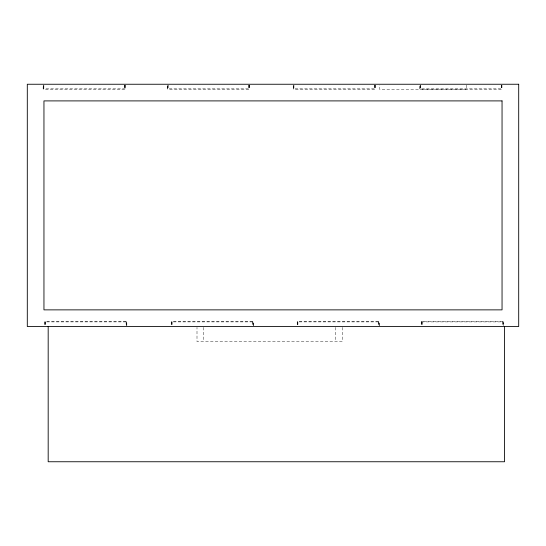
<?xml version="1.0" encoding="UTF-8"?>
<svg xmlns="http://www.w3.org/2000/svg" width="546" height="546" viewBox="0 0 546 546"><rect width="100%" height="100%" fill="white"/><g stroke="black" fill="none" stroke-linecap="round" stroke-linejoin="round"><path stroke-width="0.41" stroke-dasharray="2.73 2.05" d="M125.259 88.861L43.134 88.861L43.134 85.012M421.423 321.901L503.555 321.901L503.555 325.75M503.371 325.696L503.371 321.58L421.423 321.58L421.423 325.75M503.002 321.901L503.002 325.75M502.818 321.58L502.818 325.75M501.972 85.067L501.972 89.182L420.024 89.182L420.024 85.067M501.794 85.012L501.794 88.861L419.84 88.861L419.84 85.012M501.419 85.067L501.419 89.182M501.242 85.012L501.242 88.861M466.68 85.094L466.68 89.339L379.518 89.339L379.518 85.094M422.154 321.901L422.154 325.75M421.976 321.58L421.976 325.696M421.601 321.901L421.601 325.75M420.577 85.067L420.577 89.182M420.393 85.012L420.393 88.861M379.306 325.75L379.306 321.901L297.358 321.901L297.358 325.75M379.129 325.696L379.129 321.58L297.181 321.58L297.181 325.696M378.753 321.901L378.753 325.75M378.576 321.58L378.576 325.696M375.341 85.067L375.341 89.182L293.393 89.182L293.393 85.067M375.163 85.012L375.163 88.861L293.216 88.861L293.216 85.012M374.788 85.067L374.788 89.182M374.611 85.012L374.611 88.861M342.24 327.361L342.24 341.653L196.997 341.653L196.997 327.361M335.763 327.361L335.763 341.653M297.911 321.901L297.911 325.75M297.734 321.58L297.734 325.696M293.946 85.067L293.946 89.182M293.768 85.012L293.768 88.861M253.474 325.75L253.474 321.901L171.526 321.901L171.526 325.75M253.289 325.696L253.289 321.58L171.342 321.58L171.342 325.696M252.921 321.901L252.921 325.75M252.737 321.58L252.737 325.696M249.502 85.067L249.502 89.182L167.554 89.182L167.554 85.067M249.324 85.012L249.324 88.861L167.376 88.861L167.376 85.012M248.949 85.067L248.949 89.182M248.771 85.012L248.771 88.861M203.474 327.361L203.474 341.653M172.079 321.901L172.079 325.75M171.894 321.58L171.894 325.696M168.107 85.067L168.107 89.182M167.929 85.012L167.929 88.861M126.843 325.75L126.843 321.901L44.895 321.901L44.895 325.75M126.665 325.696L126.665 321.58L44.711 321.58L44.711 325.696M126.29 321.901L126.29 325.75M126.112 321.58L126.112 325.696M125.259 85.012L125.259 89.182L43.311 89.182L43.311 85.067M125.082 85.012L125.082 88.861M124.706 85.067L124.706 89.182M124.529 85.012L124.529 88.861M45.448 321.901L45.448 325.75M45.263 321.58L45.263 325.696M43.864 85.012L43.864 89.182M43.687 85.012L43.687 88.861"/><path stroke-width="0.82" d="M504.538 326.522L504.538 461.752L48.178 461.752L48.178 326.522M518.7 84.248L27.3 84.248L27.3 326.522L518.7 326.522L518.7 84.248M502.047 100.901L43.953 100.901L43.953 309.869L502.047 309.869L502.047 100.901"/></g></svg>
